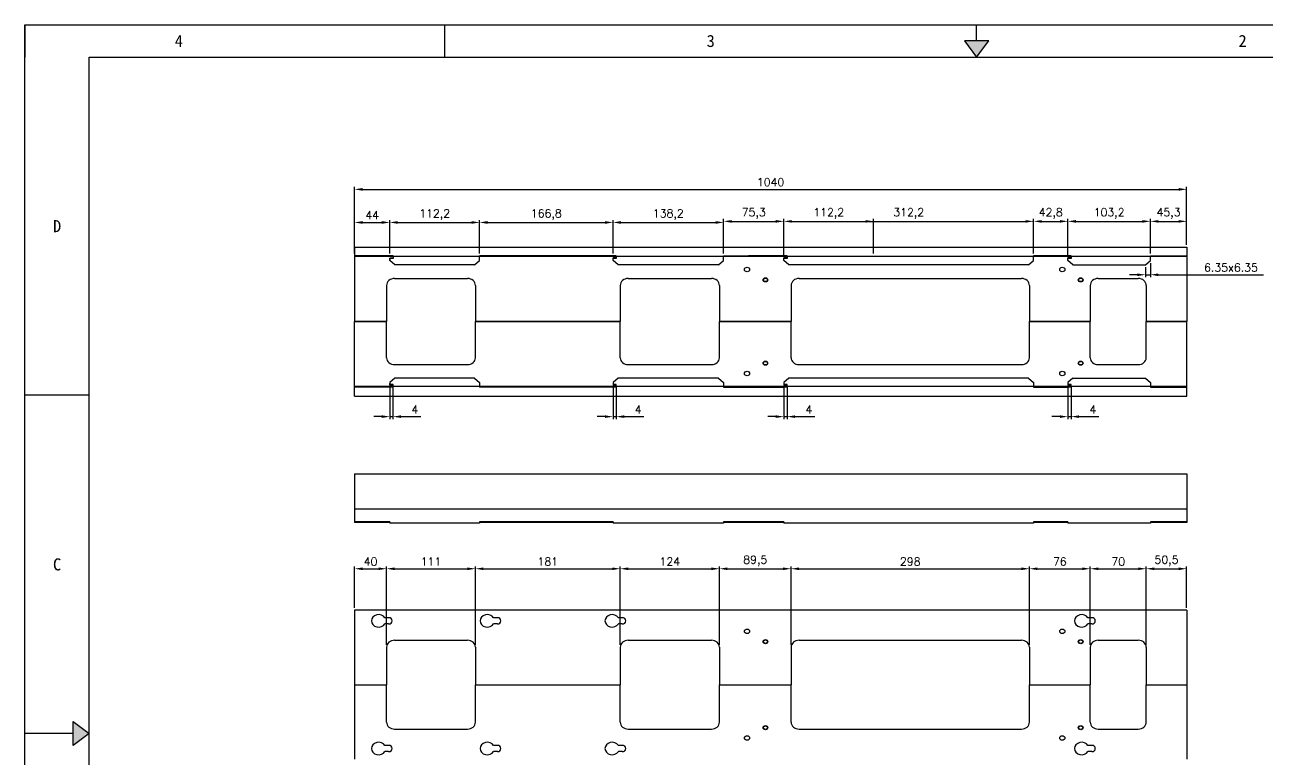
# Model space of a CAD drawing. Header units: millimetres. Extents: x -13830 to 10007, y -16942 to 55335.
# Drawn here: x 3579 to 5131, y 15359 to 16278 of the extents above; entities that cross this region are included whole.
import ezdxf
from ezdxf.enums import TextEntityAlignment as Align

# ---------------------------------------------------------------- set-up
doc = ezdxf.new("R2010")
doc.units = ezdxf.units.MM
doc.linetypes.add('DOT', pattern=[0.25, 0, -0.25])
doc.layers.add('dim', color=2, linetype='Continuous', lineweight=9)
doc.layers.add('print', color=30, linetype='Continuous')
doc.styles.add('Dartop', font='')
doc.styles.get("Standard").update_dxf_attribs({"font": 'txt', "bigfont": 'gbcbig.shx'})
doc.styles.get('Dartop').set_extended_font_data('FangSong_GB2312')
doc.dimstyles.new('2-small', dxfattribs={"dimtxt": 10, "dimasz": 10, "dimexe": 3, "dimexo": 3, "dimgap": 4, "dimtad": 1, "dimtxsty": 'Standard', "dimcen": 5, "dimadec": 0, "dimazin": 0, "dimtfac": 1, "dimtmove": 0, "dimatfit": 3, "dimfxl": 0, "dimarcsym": 0})

# ---------------------------------------------------------------- blocks, each defined once
blk = doc.blocks.new('*U6')
at = {"color": 254, "linetype": 'Continuous'}
for points in [[(17, 21.667), (17.188, 21.75), (16.812, 21.75)], [(17, 21.667), (16.812, 21.75), (17, 21.5)], [(17, 21.667), (17, 21.5), (17.188, 21.75)]]:
    blk.add_solid(points, dxfattribs=at)
blk = doc.blocks.new('*U3')
at = {"color": 254, "linetype": 'Continuous', "extrusion": (0, 0, -1)}
for points in [[(-0.833, 11), (-0.75, 10.812), (-0.75, 11.188)], [(-0.833, 11), (-0.75, 11.188), (-1, 11)], [(-0.833, 11), (-1, 11), (-0.75, 10.812)]]:
    blk.add_solid(points, dxfattribs=at)
blk = doc.blocks.new('*D92')
at = {"layer": 'Defpoints', "color": 0}
for p in [(5030.8, 16071.9), (3990.8, 15999.7), (5030.8, 15999.7)]:
    blk.add_point(p, dxfattribs=at)
at = {"layer": 'dim', "color": 0, "lineweight": -2}
for p, q in [((3990.8, 16002.7), (3990.8, 16074.9)), ((4000.8, 16071.9), (5020.8, 16071.9)), ((5030.8, 16002.7), (5030.8, 16074.9))]:
    blk.add_line(p, q, dxfattribs=at)
at = {"layer": 'dim', "color": 0}
for points in [[(4000.8, 16073.6), (4000.8, 16070.2), (3990.8, 16071.9)], [(5020.8, 16073.6), (5020.8, 16070.2), (5030.8, 16071.9)]]:
    blk.add_solid(points, dxfattribs=at)
at = {"layer": 'dim', "color": 0, "insert": (4510.8, 16080.9), "char_height": 10, "attachment_point": 5}
blk.add_mtext('1040', dxfattribs=at)
blk = doc.blocks.new('*D97')
at = {"layer": 'Defpoints', "color": 0}
for p in [(4034.8, 16030.5), (3990.8, 15988.6), (4034.8, 15988.6)]:
    blk.add_point(p, dxfattribs=at)
at = {"layer": 'dim', "color": 0, "lineweight": -2}
for p, q in [((3990.8, 15991.6), (3990.8, 16033.5)), ((4000.8, 16030.5), (4024.8, 16030.5)), ((4034.8, 15991.6), (4034.8, 16033.5))]:
    blk.add_line(p, q, dxfattribs=at)
at = {"layer": 'dim', "color": 0}
for points in [[(4000.8, 16032.2), (4000.8, 16028.8), (3990.8, 16030.5)], [(4024.8, 16032.2), (4024.8, 16028.8), (4034.8, 16030.5)]]:
    blk.add_solid(points, dxfattribs=at)
at = {"layer": 'dim', "color": 0, "insert": (4012.8, 16039.5), "char_height": 10, "attachment_point": 5}
blk.add_mtext('44', dxfattribs=at)
blk = doc.blocks.new('*D98')
at = {"layer": 'Defpoints', "color": 0}
for p in [(4527.3, 16031.9), (4452, 15988.6), (4527.3, 15986.1)]:
    blk.add_point(p, dxfattribs=at)
at = {"layer": 'dim', "color": 0, "lineweight": -2}
for p, q in [((4452, 15991.6), (4452, 16034.9)), ((4462, 16031.9), (4517.3, 16031.9)), ((4527.3, 15989.1), (4527.3, 16034.9))]:
    blk.add_line(p, q, dxfattribs=at)
at = {"layer": 'dim', "color": 0}
for points in [[(4462, 16033.5), (4462, 16030.2), (4452, 16031.9)], [(4517.3, 16033.5), (4517.3, 16030.2), (4527.3, 16031.9)]]:
    blk.add_solid(points, dxfattribs=at)
at = {"layer": 'dim', "color": 0, "insert": (4489.7, 16041.7), "char_height": 10, "attachment_point": 5}
blk.add_mtext('75,3', dxfattribs=at)
blk = doc.blocks.new('*D99')
at = {"layer": 'Defpoints', "color": 0}
for p in [(4839.5, 16031.9), (4527.3, 15986.1), (4839.5, 15988.6)]:
    blk.add_point(p, dxfattribs=at)
at = {"layer": 'dim', "color": 0, "lineweight": -2}
for p, q in [((4527.3, 15989.1), (4527.3, 16034.9)), ((4537.3, 16031.9), (4829.5, 16031.9)), ((4839.5, 15991.6), (4839.5, 16034.9))]:
    blk.add_line(p, q, dxfattribs=at)
at = {"layer": 'dim', "color": 0}
for points in [[(4537.3, 16033.5), (4537.3, 16030.2), (4527.3, 16031.9)], [(4829.5, 16033.5), (4829.5, 16030.2), (4839.5, 16031.9)]]:
    blk.add_solid(points, dxfattribs=at)
at = {"layer": 'dim', "color": 0, "insert": (4683.4, 16041.7), "char_height": 10, "attachment_point": 5}
blk.add_mtext('312,2', dxfattribs=at)
blk = doc.blocks.new('*D101')
at = {"layer": 'Defpoints', "color": 0}
for p in [(4882.3, 16031.9), (4839.5, 15988.6), (4882.3, 15986.1)]:
    blk.add_point(p, dxfattribs=at)
at = {"layer": 'dim', "color": 0, "lineweight": -2}
for p, q in [((4839.5, 15991.6), (4839.5, 16034.9)), ((4849.5, 16031.9), (4872.3, 16031.9)), ((4882.3, 15989.1), (4882.3, 16034.9))]:
    blk.add_line(p, q, dxfattribs=at)
at = {"layer": 'dim', "color": 0}
for points in [[(4849.5, 16033.5), (4849.5, 16030.2), (4839.5, 16031.9)], [(4872.3, 16033.5), (4872.3, 16030.2), (4882.3, 16031.9)]]:
    blk.add_solid(points, dxfattribs=at)
at = {"layer": 'dim', "color": 0, "insert": (4860.9, 16041.7), "char_height": 10, "attachment_point": 5}
blk.add_mtext('42,8', dxfattribs=at)
blk = doc.blocks.new('*D102')
at = {"layer": 'Defpoints', "color": 0}
for p in [(4985.5, 16031.9), (4882.3, 15986.1), (4985.5, 15988.6)]:
    blk.add_point(p, dxfattribs=at)
at = {"layer": 'dim', "color": 0, "lineweight": -2}
for p, q in [((4882.3, 15989.1), (4882.3, 16034.9)), ((4892.3, 16031.9), (4975.5, 16031.9)), ((4985.5, 15991.6), (4985.5, 16034.9))]:
    blk.add_line(p, q, dxfattribs=at)
at = {"layer": 'dim', "color": 0}
for points in [[(4892.3, 16033.5), (4892.3, 16030.2), (4882.3, 16031.9)], [(4975.5, 16033.5), (4975.5, 16030.2), (4985.5, 16031.9)]]:
    blk.add_solid(points, dxfattribs=at)
at = {"layer": 'dim', "color": 0, "insert": (4933.9, 16041.7), "char_height": 10, "attachment_point": 5}
blk.add_mtext('103,2', dxfattribs=at)
blk = doc.blocks.new('*D103')
at = {"layer": 'Defpoints', "color": 0}
for p in [(5030.8, 16031.9), (5030.8, 15999.7), (4985.5, 15988.6)]:
    blk.add_point(p, dxfattribs=at)
at = {"layer": 'dim', "color": 0, "lineweight": -2}
for p, q in [((4985.5, 15991.6), (4985.5, 16034.9)), ((4995.5, 16031.9), (5020.8, 16031.9)), ((5030.8, 16002.7), (5030.8, 16034.9))]:
    blk.add_line(p, q, dxfattribs=at)
at = {"layer": 'dim', "color": 0}
for points in [[(4995.5, 16033.5), (4995.5, 16030.2), (4985.5, 16031.9)], [(5020.8, 16033.5), (5020.8, 16030.2), (5030.8, 16031.9)]]:
    blk.add_solid(points, dxfattribs=at)
at = {"layer": 'dim', "color": 0, "insert": (5008.2, 16041.7), "char_height": 10, "attachment_point": 5}
blk.add_mtext('45,3', dxfattribs=at)
blk = doc.blocks.new('*D104')
at = {"layer": 'Defpoints', "color": 0}
for p in [(4985.5, 15982.7), (4979.2, 15977.6), (4985.5, 15965.1)]:
    blk.add_point(p, dxfattribs=at)
at = {"layer": 'dim', "color": 0, "lineweight": -2}
for p, q in [((4985.5, 15979.7), (4985.5, 15962.1)), ((4969.2, 15965.1), (4959.2, 15965.1)), ((4979.2, 15974.6), (4979.2, 15962.1)), ((4979.2, 15965.1), (4985.5, 15965.1)), ((4995.5, 15965.1), (5126.9, 15965.1))]:
    blk.add_line(p, q, dxfattribs=at)
at = {"layer": 'dim', "color": 0}
for points in [[(4969.2, 15966.7), (4969.2, 15963.4), (4979.2, 15965.1)], [(4995.5, 15966.7), (4995.5, 15963.4), (4985.5, 15965.1)]]:
    blk.add_solid(points, dxfattribs=at)
at = {"layer": 'dim', "color": 0, "insert": (5086.2, 15974.1), "char_height": 10, "attachment_point": 5}
blk.add_mtext('6.35x6.35', dxfattribs=at)
blk = doc.blocks.new('*D105')
at = {"layer": 'Defpoints', "color": 0}
for p in [(4030.8, 15597.4), (3990.8, 15545.5), (4030.8, 15499.2, -17.5)]:
    blk.add_point(p, dxfattribs=at)
at = {"layer": 'dim', "color": 0, "lineweight": -2}
for p, q in [((3990.8, 15548.5), (3990.8, 15600.4)), ((4000.8, 15597.4), (4020.8, 15597.4)), ((4030.8, 15502.2), (4030.8, 15600.4))]:
    blk.add_line(p, q, dxfattribs=at)
at = {"layer": 'dim', "color": 0}
for points in [[(4000.8, 15599), (4000.8, 15595.7), (3990.8, 15597.4)], [(4020.8, 15599), (4020.8, 15595.7), (4030.8, 15597.4)]]:
    blk.add_solid(points, dxfattribs=at)
at = {"layer": 'dim', "color": 0, "insert": (4010.8, 15606.4), "char_height": 10, "attachment_point": 5}
blk.add_mtext('40', dxfattribs=at)
blk = doc.blocks.new('*D106')
at = {"layer": 'Defpoints', "color": 0}
for p in [(4141.8, 15597.4), (4030.8, 15499.2, -17.5), (4141.8, 15499.2, -17.5)]:
    blk.add_point(p, dxfattribs=at)
at = {"layer": 'dim', "color": 0, "lineweight": -2}
for p, q in [((4030.8, 15502.2), (4030.8, 15600.4)), ((4040.8, 15597.4), (4131.8, 15597.4)), ((4141.8, 15502.2), (4141.8, 15600.4))]:
    blk.add_line(p, q, dxfattribs=at)
at = {"layer": 'dim', "color": 0}
for points in [[(4040.8, 15599), (4040.8, 15595.7), (4030.8, 15597.4)], [(4131.8, 15599), (4131.8, 15595.7), (4141.8, 15597.4)]]:
    blk.add_solid(points, dxfattribs=at)
at = {"layer": 'dim', "color": 0, "insert": (4086.3, 15606.4), "char_height": 10, "attachment_point": 5}
blk.add_mtext('111', dxfattribs=at)
blk = doc.blocks.new('*D107')
at = {"layer": 'Defpoints', "color": 0}
for p in [(4322.8, 15597.4), (4141.8, 15499.2, -17.5), (4322.8, 15499.2, -17.5)]:
    blk.add_point(p, dxfattribs=at)
at = {"layer": 'dim', "color": 0, "lineweight": -2}
for p, q in [((4141.8, 15502.2), (4141.8, 15600.4)), ((4151.8, 15597.4), (4312.8, 15597.4)), ((4322.8, 15502.2), (4322.8, 15600.4))]:
    blk.add_line(p, q, dxfattribs=at)
at = {"layer": 'dim', "color": 0}
for points in [[(4151.8, 15599), (4151.8, 15595.7), (4141.8, 15597.4)], [(4312.8, 15599), (4312.8, 15595.7), (4322.8, 15597.4)]]:
    blk.add_solid(points, dxfattribs=at)
at = {"layer": 'dim', "color": 0, "insert": (4232.3, 15606.4), "char_height": 10, "attachment_point": 5}
blk.add_mtext('181', dxfattribs=at)
blk = doc.blocks.new('*D108')
at = {"layer": 'Defpoints', "color": 0}
for p in [(4446.8, 15597.4), (4322.8, 15499.2, -17.5), (4446.8, 15499.2, -17.5)]:
    blk.add_point(p, dxfattribs=at)
at = {"layer": 'dim', "color": 0, "lineweight": -2}
for p, q in [((4322.8, 15502.2), (4322.8, 15600.4)), ((4332.8, 15597.4), (4436.8, 15597.4)), ((4446.8, 15502.2), (4446.8, 15600.4))]:
    blk.add_line(p, q, dxfattribs=at)
at = {"layer": 'dim', "color": 0}
for points in [[(4332.8, 15599), (4332.8, 15595.7), (4322.8, 15597.4)], [(4436.8, 15599), (4436.8, 15595.7), (4446.8, 15597.4)]]:
    blk.add_solid(points, dxfattribs=at)
at = {"layer": 'dim', "color": 0, "insert": (4384.8, 15606.4), "char_height": 10, "attachment_point": 5}
blk.add_mtext('124', dxfattribs=at)
blk = doc.blocks.new('*D109')
at = {"layer": 'Defpoints', "color": 0}
for p in [(4536.3, 15597.4), (4446.8, 15499.2, -17.5), (4536.3, 15499.2, -17.5)]:
    blk.add_point(p, dxfattribs=at)
at = {"layer": 'dim', "color": 0, "lineweight": -2}
for p, q in [((4446.8, 15502.2), (4446.8, 15600.4)), ((4456.8, 15597.4), (4526.3, 15597.4)), ((4536.3, 15502.2), (4536.3, 15600.4))]:
    blk.add_line(p, q, dxfattribs=at)
at = {"layer": 'dim', "color": 0}
for points in [[(4456.8, 15599), (4456.8, 15595.7), (4446.8, 15597.4)], [(4526.3, 15599), (4526.3, 15595.7), (4536.3, 15597.4)]]:
    blk.add_solid(points, dxfattribs=at)
at = {"layer": 'dim', "color": 0, "insert": (4491.6, 15607.2), "char_height": 10, "attachment_point": 5}
blk.add_mtext('89,5', dxfattribs=at)
blk = doc.blocks.new('*D110')
at = {"layer": 'Defpoints', "color": 0}
for p in [(4834.3, 15597.4), (4536.3, 15499.2, -17.5), (4834.3, 15499.2, -17.5)]:
    blk.add_point(p, dxfattribs=at)
at = {"layer": 'dim', "color": 0, "lineweight": -2}
for p, q in [((4536.3, 15502.2), (4536.3, 15600.4)), ((4546.3, 15597.4), (4824.3, 15597.4)), ((4834.3, 15502.2), (4834.3, 15600.4))]:
    blk.add_line(p, q, dxfattribs=at)
at = {"layer": 'dim', "color": 0}
for points in [[(4546.3, 15599), (4546.3, 15595.7), (4536.3, 15597.4)], [(4824.3, 15599), (4824.3, 15595.7), (4834.3, 15597.4)]]:
    blk.add_solid(points, dxfattribs=at)
at = {"layer": 'dim', "color": 0, "insert": (4685.3, 15606.4), "char_height": 10, "attachment_point": 5}
blk.add_mtext('298', dxfattribs=at)
blk = doc.blocks.new('*D111')
at = {"layer": 'Defpoints', "color": 0}
for p in [(4910.3, 15597.4), (4834.3, 15499.2, -17.5), (4910.3, 15499.2, -17.5)]:
    blk.add_point(p, dxfattribs=at)
at = {"layer": 'dim', "color": 0, "lineweight": -2}
for p, q in [((4834.3, 15502.2), (4834.3, 15600.4)), ((4844.3, 15597.4), (4900.3, 15597.4)), ((4910.3, 15502.2), (4910.3, 15600.4))]:
    blk.add_line(p, q, dxfattribs=at)
at = {"layer": 'dim', "color": 0}
for points in [[(4844.3, 15599), (4844.3, 15595.7), (4834.3, 15597.4)], [(4900.3, 15599), (4900.3, 15595.7), (4910.3, 15597.4)]]:
    blk.add_solid(points, dxfattribs=at)
at = {"layer": 'dim', "color": 0, "insert": (4872.3, 15606.4), "char_height": 10, "attachment_point": 5}
blk.add_mtext('76', dxfattribs=at)
blk = doc.blocks.new('*D112')
at = {"layer": 'Defpoints', "color": 0}
for p in [(4980.3, 15597.4), (4910.3, 15499.2, -17.5), (4980.3, 15499.2, -17.5)]:
    blk.add_point(p, dxfattribs=at)
at = {"layer": 'dim', "color": 0, "lineweight": -2}
for p, q in [((4910.3, 15502.2), (4910.3, 15600.4)), ((4920.3, 15597.4), (4970.3, 15597.4)), ((4980.3, 15502.2), (4980.3, 15600.4))]:
    blk.add_line(p, q, dxfattribs=at)
at = {"layer": 'dim', "color": 0}
for points in [[(4920.3, 15599), (4920.3, 15595.7), (4910.3, 15597.4)], [(4970.3, 15599), (4970.3, 15595.7), (4980.3, 15597.4)]]:
    blk.add_solid(points, dxfattribs=at)
at = {"layer": 'dim', "color": 0, "insert": (4945.3, 15606.4), "char_height": 10, "attachment_point": 5}
blk.add_mtext('70', dxfattribs=at)
blk = doc.blocks.new('*D113')
at = {"layer": 'Defpoints', "color": 0}
for p in [(5030.8, 15597.4), (5030.8, 15545.5), (4980.3, 15502.2)]:
    blk.add_point(p, dxfattribs=at)
at = {"layer": 'dim', "color": 0, "lineweight": -2}
for p, q in [((4980.3, 15505.2), (4980.3, 15600.4)), ((4990.3, 15597.4), (5020.8, 15597.4)), ((5030.8, 15548.5), (5030.8, 15600.4))]:
    blk.add_line(p, q, dxfattribs=at)
at = {"layer": 'dim', "color": 0}
for points in [[(4990.3, 15599), (4990.3, 15595.7), (4980.3, 15597.4)], [(5020.8, 15599), (5020.8, 15595.7), (5030.8, 15597.4)]]:
    blk.add_solid(points, dxfattribs=at)
at = {"layer": 'dim', "color": 0, "insert": (5005.6, 15607.2), "char_height": 10, "attachment_point": 5}
blk.add_mtext('50,5', dxfattribs=at)
blk = doc.blocks.new('*D175')
at = {"layer": 'Defpoints', "color": 0}
for p in [(4639.5, 16031.9), (4527.3, 15988.6), (4639.5, 15988.6)]:
    blk.add_point(p, dxfattribs=at)
at = {"layer": 'dim', "color": 0, "lineweight": -2}
for p, q in [((4527.3, 15991.6), (4527.3, 16034.9)), ((4537.3, 16031.9), (4629.5, 16031.9)), ((4639.5, 15991.6), (4639.5, 16034.9))]:
    blk.add_line(p, q, dxfattribs=at)
at = {"layer": 'dim', "color": 0}
for points in [[(4537.3, 16033.5), (4537.3, 16030.2), (4527.3, 16031.9)], [(4629.5, 16033.5), (4629.5, 16030.2), (4639.5, 16031.9)]]:
    blk.add_solid(points, dxfattribs=at)
at = {"layer": 'dim', "color": 0, "insert": (4583.4, 16041.7), "char_height": 10, "attachment_point": 5}
blk.add_mtext('112,2', dxfattribs=at)
blk = doc.blocks.new('*D176')
at = {"layer": 'Defpoints', "color": 0}
for p in [(4034.8, 15828.3), (4038.8, 15828.3), (4038.8, 15787.6)]:
    blk.add_point(p, dxfattribs=at)
at = {"layer": 'dim', "color": 0, "lineweight": -2}
for p, q in [((4034.8, 15825.3), (4034.8, 15784.6)), ((4038.8, 15825.3), (4038.8, 15784.6)), ((4024.8, 15787.6), (4014.8, 15787.6)), ((4034.8, 15787.6), (4038.8, 15787.6)), ((4048.8, 15787.6), (4073.5, 15787.6))]:
    blk.add_line(p, q, dxfattribs=at)
at = {"layer": 'dim', "color": 0}
for points in [[(4024.8, 15789.3), (4024.8, 15786), (4034.8, 15787.6)], [(4048.8, 15789.3), (4048.8, 15786), (4038.8, 15787.6)]]:
    blk.add_solid(points, dxfattribs=at)
at = {"layer": 'dim', "color": 0, "insert": (4066.2, 15796.6), "char_height": 10, "attachment_point": 5}
blk.add_mtext('4', dxfattribs=at)
blk = doc.blocks.new('*D177')
at = {"layer": 'Defpoints', "color": 0}
for p in [(4313.8, 15828.3), (4317.8, 15828.3), (4317.8, 15787.6)]:
    blk.add_point(p, dxfattribs=at)
at = {"layer": 'dim', "color": 0, "lineweight": -2}
for p, q in [((4313.8, 15825.3), (4313.8, 15784.6)), ((4317.8, 15825.3), (4317.8, 15784.6)), ((4303.8, 15787.6), (4293.8, 15787.6)), ((4313.8, 15787.6), (4317.8, 15787.6)), ((4327.8, 15787.6), (4352.5, 15787.6))]:
    blk.add_line(p, q, dxfattribs=at)
at = {"layer": 'dim', "color": 0}
for points in [[(4303.8, 15789.3), (4303.8, 15786), (4313.8, 15787.6)], [(4327.8, 15789.3), (4327.8, 15786), (4317.8, 15787.6)]]:
    blk.add_solid(points, dxfattribs=at)
at = {"layer": 'dim', "color": 0, "insert": (4345.2, 15796.6), "char_height": 10, "attachment_point": 5}
blk.add_mtext('4', dxfattribs=at)
blk = doc.blocks.new('*D178')
at = {"layer": 'Defpoints', "color": 0}
for p in [(4527.3, 15828.3), (4531.3, 15828.3), (4531.3, 15787.6)]:
    blk.add_point(p, dxfattribs=at)
at = {"layer": 'dim', "color": 0, "lineweight": -2}
for p, q in [((4527.3, 15825.3), (4527.3, 15784.6)), ((4531.3, 15825.3), (4531.3, 15784.6)), ((4517.3, 15787.6), (4507.3, 15787.6)), ((4527.3, 15787.6), (4531.3, 15787.6)), ((4541.3, 15787.6), (4566, 15787.6))]:
    blk.add_line(p, q, dxfattribs=at)
at = {"layer": 'dim', "color": 0}
for points in [[(4517.3, 15789.3), (4517.3, 15786), (4527.3, 15787.6)], [(4541.3, 15789.3), (4541.3, 15786), (4531.3, 15787.6)]]:
    blk.add_solid(points, dxfattribs=at)
at = {"layer": 'dim', "color": 0, "insert": (4558.7, 15796.6), "char_height": 10, "attachment_point": 5}
blk.add_mtext('4', dxfattribs=at)
blk = doc.blocks.new('*D179')
at = {"layer": 'Defpoints', "color": 0}
for p in [(4882.3, 15828.3), (4886.3, 15828.3), (4886.3, 15787.6)]:
    blk.add_point(p, dxfattribs=at)
at = {"layer": 'dim', "color": 0, "lineweight": -2}
for p, q in [((4882.3, 15825.3), (4882.3, 15784.6)), ((4886.3, 15825.3), (4886.3, 15784.6)), ((4872.3, 15787.6), (4862.3, 15787.6)), ((4882.3, 15787.6), (4886.3, 15787.6)), ((4896.3, 15787.6), (4921, 15787.6))]:
    blk.add_line(p, q, dxfattribs=at)
at = {"layer": 'dim', "color": 0}
for points in [[(4872.3, 15789.3), (4872.3, 15786), (4882.3, 15787.6)], [(4896.3, 15789.3), (4896.3, 15786), (4886.3, 15787.6)]]:
    blk.add_solid(points, dxfattribs=at)
at = {"layer": 'dim', "color": 0, "insert": (4913.7, 15796.6), "char_height": 10, "attachment_point": 5}
blk.add_mtext('4', dxfattribs=at)
blk = doc.blocks.new('*D185')
at = {"layer": 'Defpoints', "color": 0}
for p in [(4147, 16030.5), (4034.8, 15988.6), (4147, 15988.6)]:
    blk.add_point(p, dxfattribs=at)
at = {"layer": 'dim', "color": 0, "lineweight": -2}
for p, q in [((4034.8, 15991.6), (4034.8, 16033.5)), ((4044.8, 16030.5), (4137, 16030.5)), ((4147, 15991.6), (4147, 16033.5))]:
    blk.add_line(p, q, dxfattribs=at)
at = {"layer": 'dim', "color": 0}
for points in [[(4044.8, 16032.2), (4044.8, 16028.8), (4034.8, 16030.5)], [(4137, 16032.2), (4137, 16028.8), (4147, 16030.5)]]:
    blk.add_solid(points, dxfattribs=at)
at = {"layer": 'dim', "color": 0, "insert": (4090.9, 16040.3), "char_height": 10, "attachment_point": 5}
blk.add_mtext('112,2', dxfattribs=at)
blk = doc.blocks.new('*D186')
at = {"layer": 'Defpoints', "color": 0}
for p in [(4313.8, 16030.5), (4147, 15988.6), (4313.8, 15988.6)]:
    blk.add_point(p, dxfattribs=at)
at = {"layer": 'dim', "color": 0, "lineweight": -2}
for p, q in [((4147, 15991.6), (4147, 16033.5)), ((4157, 16030.5), (4303.8, 16030.5)), ((4313.8, 15991.6), (4313.8, 16033.5))]:
    blk.add_line(p, q, dxfattribs=at)
at = {"layer": 'dim', "color": 0}
for points in [[(4157, 16032.2), (4157, 16028.8), (4147, 16030.5)], [(4303.8, 16032.2), (4303.8, 16028.8), (4313.8, 16030.5)]]:
    blk.add_solid(points, dxfattribs=at)
at = {"layer": 'dim', "color": 0, "insert": (4230.4, 16040.3), "char_height": 10, "attachment_point": 5}
blk.add_mtext('166,8', dxfattribs=at)
blk = doc.blocks.new('*D187')
at = {"layer": 'Defpoints', "color": 0}
for p in [(4452, 16030.5), (4313.8, 15988.6), (4452, 15988.6)]:
    blk.add_point(p, dxfattribs=at)
at = {"layer": 'dim', "color": 0, "lineweight": -2}
for p, q in [((4313.8, 15991.6), (4313.8, 16033.5)), ((4323.8, 16030.5), (4442, 16030.5)), ((4452, 15991.6), (4452, 16033.5))]:
    blk.add_line(p, q, dxfattribs=at)
at = {"layer": 'dim', "color": 0}
for points in [[(4323.8, 16032.2), (4323.8, 16028.8), (4313.8, 16030.5)], [(4442, 16032.2), (4442, 16028.8), (4452, 16030.5)]]:
    blk.add_solid(points, dxfattribs=at)
at = {"layer": 'dim', "color": 0, "insert": (4382.9, 16040.3), "char_height": 10, "attachment_point": 5}
blk.add_mtext('138,2', dxfattribs=at)

msp = doc.modelspace()

# ---------------------------------------------------------------- linework, layer by layer
at = {"color": 0, "linetype": 'DOT'}
for p, q in [((3578.663, 16277.673), (6097.836, 16277.673)), ((3578.663, 14545.286), (3578.663, 16237.385))]:
    msp.add_line(p, q, dxfattribs=at)
at = {"color": 0}
for p, q in [((3578.663, 16277.673), (3578.663, 16237.385)), ((4103.577, 16237.385), (4103.577, 16277.673)), ((4768.33, 16257.529), (4768.33, 16277.673)), ((3659.239, 14545.286), (3659.239, 16237.385)), ((3659.239, 16237.385), (6057.548, 16237.385)), ((3659.239, 15814.36), (3578.663, 15814.36)), ((3639.095, 15391.336), (3578.663, 15391.336))]:
    msp.add_line(p, q, dxfattribs=at)
for p, q in [((3990.841, 15999.733), (5030.841, 15999.733)), ((3990.841, 15999.733), (3990.841, 15906.571)), ((5030.841, 15999.733), (5030.841, 15906.571)), ((4038.841, 15988.565), (3990.841, 15988.565)), ((4313.841, 15987.965), (3990.841, 15987.965)), ((4034.841, 15988.565), (4034.841, 15987.965)), ((4034.841, 15987.965), (4034.841, 15988.565)), ((4034.841, 15982.722), (4034.841, 15985.967)), ((4038.841, 15985.967), (4034.841, 15985.967)), ((4034.841, 15985.967), (4034.841, 15984.105)), ((4038.841, 15985.367), (4034.841, 15985.367)), ((4041.191, 15977.585), (4034.841, 15982.722)), ((4038.841, 15988.565), (4038.841, 15985.367)), ((4140.691, 15977.585), (4147.041, 15982.722)), ((4313.841, 15988.565), (4147.041, 15988.565)), ((4147.041, 15982.722), (4147.041, 15988.565)), ((4317.841, 15988.565), (4269.841, 15988.565)), ((4313.841, 15987.965), (4313.841, 15988.565)), ((4313.841, 15988.565), (4313.841, 15987.965)), ((4313.841, 15987.965), (4313.841, 15988.565)), ((4426.041, 15987.965), (4313.841, 15987.965)), ((4527.341, 15987.965), (4313.841, 15987.965)), ((4313.841, 15982.722), (4313.841, 15986.138)), ((4317.841, 15986.138), (4313.841, 15986.138)), ((4317.841, 15985.432), (4313.841, 15985.432)), ((4320.191, 15977.585), (4313.841, 15982.722)), ((4317.841, 15988.565), (4317.841, 15985.432)), ((4445.691, 15977.585), (4452.041, 15982.722)), ((4452.041, 15982.722), (4452.041, 15988.565)), ((4452.041, 15988.565), (4527.341, 15988.565)), ((4531.341, 15988.565), (4483.341, 15988.565)), ((4527.341, 15987.965), (4527.341, 15988.565)), ((4527.341, 15988.565), (4527.341, 15987.965)), ((4527.341, 15987.965), (4527.341, 15988.565)), ((4882.341, 15987.965), (4527.341, 15987.965)), ((4527.341, 15982.722), (4527.341, 15986.138)), ((4531.341, 15986.138), (4527.341, 15986.138)), ((4531.341, 15985.432), (4527.341, 15985.432)), ((4533.691, 15977.585), (4527.341, 15982.722)), ((4531.341, 15988.565), (4531.341, 15985.432)), ((4833.191, 15977.585), (4839.541, 15982.722)), ((4839.541, 15982.722), (4839.541, 15988.565)), ((4839.541, 15988.565), (4882.341, 15988.565)), ((4886.341, 15988.565), (4839.541, 15988.565)), ((4882.341, 15987.965), (4882.341, 15988.565)), ((4882.341, 15988.565), (4882.341, 15987.965)), ((4882.341, 15987.965), (4882.341, 15988.565)), ((5030.841, 15987.965), (4882.341, 15987.965)), ((4882.341, 15982.722), (4882.341, 15986.138)), ((4886.341, 15986.138), (4882.341, 15986.138)), ((4886.341, 15985.432), (4882.341, 15985.432)), ((4888.691, 15977.585), (4882.341, 15982.722)), ((4886.341, 15988.565), (4886.341, 15985.432)), ((4979.191, 15977.585), (4985.541, 15982.722)), ((4985.541, 15982.722), (4985.541, 15988.565)), ((4985.541, 15988.565), (5030.841, 15988.565)), ((4140.691, 15977.585), (4041.191, 15977.585)), ((4445.691, 15977.585), (4320.191, 15977.585)), ((4833.191, 15977.585), (4533.691, 15977.585)), ((4888.691, 15977.585), (4979.191, 15977.585)), ((3990.841, 15906.571), (4030.841, 15906.571)), ((4030.841, 15906.571), (3990.841, 15906.571)), ((3990.841, 15813.409), (3990.841, 15906.571)), ((4030.841, 15906.571), (3990.841, 15906.571)), ((3990.841, 15906.571), (4030.841, 15906.571)), ((4141.841, 15906.571), (4322.841, 15906.571)), ((4322.841, 15906.571), (4141.841, 15906.571)), ((4322.841, 15906.571), (4141.841, 15906.571)), ((4141.841, 15906.571), (4322.841, 15906.571)), ((4446.841, 15906.571), (4536.341, 15906.571)), ((4536.341, 15906.571), (4446.841, 15906.571)), ((4536.341, 15906.571), (4446.841, 15906.571)), ((4446.841, 15906.571), (4536.341, 15906.571)), ((4834.341, 15906.571), (4910.341, 15906.571)), ((4910.341, 15906.571), (4834.341, 15906.571)), ((4910.341, 15906.571), (4834.341, 15906.571)), ((4834.341, 15906.571), (4910.341, 15906.571)), ((5030.841, 15906.571), (4980.341, 15906.571)), ((4980.341, 15906.571), (5030.841, 15906.571)), ((5030.841, 15906.571), (4980.341, 15906.571)), ((4980.341, 15906.571), (5030.841, 15906.571)), ((5030.841, 15813.409), (5030.841, 15906.571)), ((4313.841, 15825.177), (3990.841, 15825.177)), ((4038.841, 15824.577), (3990.841, 15824.577)), ((4041.191, 15835.557), (4034.841, 15830.42)), ((4034.841, 15830.42), (4034.841, 15827.175)), ((4034.841, 15827.175), (4034.841, 15829.037)), ((4038.841, 15827.775), (4034.841, 15827.775)), ((4038.841, 15827.175), (4034.841, 15827.175)), ((4034.841, 15825.177), (4034.841, 15824.577)), ((4034.841, 15824.577), (4034.841, 15825.177)), ((4038.841, 15824.577), (4038.841, 15827.775)), ((4140.691, 15835.557), (4041.191, 15835.557)), ((4140.691, 15835.557), (4147.041, 15830.42)), ((4147.041, 15830.42), (4147.041, 15824.577)), ((4313.841, 15824.577), (4147.041, 15824.577)), ((4317.841, 15824.577), (4269.841, 15824.577)), ((4320.191, 15835.557), (4313.841, 15830.42)), ((4313.841, 15830.42), (4313.841, 15827.004)), ((4317.841, 15827.71), (4313.841, 15827.71)), ((4317.841, 15827.004), (4313.841, 15827.004)), ((4527.341, 15825.177), (4313.841, 15825.177)), ((4426.041, 15825.177), (4313.841, 15825.177)), ((4313.841, 15825.177), (4313.841, 15824.577)), ((4313.841, 15825.177), (4313.841, 15824.577)), ((4313.841, 15824.577), (4313.841, 15825.177)), ((4317.841, 15824.577), (4317.841, 15827.71)), ((4445.691, 15835.557), (4320.191, 15835.557)), ((4445.691, 15835.557), (4452.041, 15830.42)), ((4452.041, 15830.42), (4452.041, 15824.577)), ((4452.041, 15824.577), (4527.341, 15824.577)), ((4531.341, 15824.577), (4483.341, 15824.577)), ((4533.691, 15835.557), (4527.341, 15830.42)), ((4527.341, 15830.42), (4527.341, 15827.004)), ((4531.341, 15827.71), (4527.341, 15827.71)), ((4531.341, 15827.004), (4527.341, 15827.004)), ((4882.341, 15825.177), (4527.341, 15825.177)), ((4527.341, 15825.177), (4527.341, 15824.577)), ((4527.341, 15825.177), (4527.341, 15824.577)), ((4527.341, 15824.577), (4527.341, 15825.177)), ((4531.341, 15824.577), (4531.341, 15827.71)), ((4833.191, 15835.557), (4533.691, 15835.557)), ((4833.191, 15835.557), (4839.541, 15830.42)), ((4839.541, 15830.42), (4839.541, 15824.577)), ((4839.541, 15824.577), (4882.341, 15824.577)), ((4886.341, 15824.577), (4839.541, 15824.577)), ((4888.691, 15835.557), (4882.341, 15830.42)), ((4882.341, 15830.42), (4882.341, 15827.004)), ((4886.341, 15827.71), (4882.341, 15827.71)), ((4886.341, 15827.004), (4882.341, 15827.004)), ((5030.841, 15825.177), (4882.341, 15825.177)), ((4882.341, 15825.177), (4882.341, 15824.577)), ((4882.341, 15825.177), (4882.341, 15824.577)), ((4882.341, 15824.577), (4882.341, 15825.177)), ((4886.341, 15824.577), (4886.341, 15827.71)), ((4888.691, 15835.557), (4979.191, 15835.557)), ((4979.191, 15835.557), (4985.541, 15830.42)), ((4985.541, 15830.42), (4985.541, 15824.577)), ((4985.541, 15824.577), (5030.841, 15824.577)), ((3990.841, 15813.409), (5030.841, 15813.409)), ((3990.841, 15715.967), (3990.841, 15655.288)), ((3990.841, 15715.967), (5030.841, 15715.967)), ((5030.841, 15715.967), (5030.841, 15655.288)), ((5030.841, 15671.742), (3990.841, 15671.742)), ((4034.841, 15655.888), (3990.841, 15655.888)), ((4034.841, 15655.288), (3990.841, 15655.288)), ((4034.841, 15655.888), (4034.841, 15654.248)), ((4147.041, 15654.248), (4034.841, 15654.248)), ((4313.841, 15655.888), (4147.041, 15655.888)), ((4147.041, 15655.888), (4147.041, 15654.248)), ((4313.841, 15655.288), (4147.041, 15655.288)), ((4313.841, 15655.888), (4313.841, 15654.248)), ((4452.041, 15654.248), (4313.841, 15654.248)), ((4527.341, 15655.888), (4452.041, 15655.888)), ((4452.041, 15655.888), (4452.041, 15654.248)), ((4527.341, 15655.288), (4452.041, 15655.288)), ((4527.341, 15655.888), (4527.341, 15654.248)), ((4839.541, 15654.248), (4527.341, 15654.248)), ((4882.341, 15655.888), (4839.541, 15655.888)), ((4839.541, 15655.888), (4839.541, 15654.248)), ((4882.341, 15655.288), (4839.541, 15655.288)), ((4882.341, 15655.888), (4882.341, 15654.248)), ((4985.541, 15654.248), (4882.341, 15654.248)), ((5030.841, 15655.888), (4985.541, 15655.888)), ((4985.541, 15655.888), (4985.541, 15654.248)), ((5030.841, 15655.288), (4985.541, 15655.288)), ((5030.841, 15545.536), (3990.841, 15545.536)), ((3990.841, 15545.536), (3990.841, 15359.216)), ((5030.841, 15545.536), (5030.841, 15359.216)), ((3990.841, 15452.376), (4030.841, 15452.376)), ((4141.841, 15452.376), (4322.841, 15452.376)), ((4446.841, 15452.376), (4536.341, 15452.376)), ((4834.341, 15452.376), (4910.341, 15452.376)), ((4980.341, 15452.376), (5030.841, 15452.376))]:
    msp.add_line(p, q)
at = {"extrusion": (0, 0.5, 0.866025)}
for p, q in [((4030.841, 15951.776, -17.5), (4030.841, 15906.571)), ((4040.841, 15960.436, -22.5), (4131.841, 15960.436, -22.5)), ((4141.841, 15951.776, -17.5), (4141.841, 15906.571)), ((4322.841, 15951.776, -17.5), (4322.841, 15906.571)), ((4332.841, 15960.436, -22.5), (4436.841, 15960.436, -22.5)), ((4446.841, 15951.776, -17.5), (4446.841, 15906.571)), ((4536.341, 15951.776, -17.5), (4536.341, 15906.571)), ((4546.341, 15960.436, -22.5), (4824.341, 15960.436, -22.5)), ((4834.341, 15951.776, -17.5), (4834.341, 15906.571)), ((4910.341, 15951.776, -17.5), (4910.341, 15906.571)), ((4920.341, 15960.436, -22.5), (4970.341, 15960.436, -22.5)), ((4980.341, 15951.776, -17.5), (4980.341, 15906.571)), ((4141.841, 15906.571), (4322.841, 15906.571)), ((4446.841, 15906.571), (4536.341, 15906.571)), ((4834.341, 15906.571), (4910.341, 15906.571)), ((4980.341, 15906.571), (5030.841, 15906.571)), ((4033.341, 15536.097, -38.775), (4028.636, 15536.097, -38.775)), ((4033.341, 15528.303, -34.275), (4028.636, 15528.303, -34.275)), ((4169.241, 15536.097, -38.775), (4164.536, 15536.097, -38.775)), ((4169.241, 15528.303, -34.275), (4164.536, 15528.303, -34.275)), ((4325.241, 15536.097, -38.775), (4320.536, 15536.097, -38.775)), ((4325.241, 15528.303, -34.275), (4320.536, 15528.303, -34.275)), ((4912.141, 15536.097, -38.775), (4907.436, 15536.097, -38.775)), ((4912.141, 15528.303, -34.275), (4907.436, 15528.303, -34.275)), ((4030.841, 15499.247, -17.5), (4030.841, 15452.376)), ((4040.841, 15507.908, -22.5), (4131.841, 15507.908, -22.5)), ((4141.841, 15499.247, -17.5), (4141.841, 15452.376)), ((4322.841, 15499.247, -17.5), (4322.841, 15452.376)), ((4332.841, 15507.908, -22.5), (4436.841, 15507.908, -22.5)), ((4446.841, 15499.247, -17.5), (4446.841, 15452.376)), ((4536.341, 15499.247, -17.5), (4536.341, 15452.376)), ((4546.341, 15507.908, -22.5), (4824.341, 15507.908, -22.5)), ((4834.341, 15499.247, -17.5), (4834.341, 15452.376)), ((4910.341, 15499.247, -17.5), (4910.341, 15452.376)), ((4920.341, 15507.908, -22.5), (4970.341, 15507.908, -22.5)), ((4980.341, 15499.247, -17.5), (4980.341, 15452.376))]:
    msp.add_line(p, q, dxfattribs=at)
at = {"extrusion": (0, -0.5, 0.866025)}
for p, q in [((4030.841, 15861.366, -17.5), (4030.841, 15906.571)), ((4141.841, 15906.571), (4322.841, 15906.571)), ((4141.841, 15861.366, -17.5), (4141.841, 15906.571)), ((4322.841, 15861.366, -17.5), (4322.841, 15906.571)), ((4446.841, 15906.571), (4536.341, 15906.571)), ((4446.841, 15861.366, -17.5), (4446.841, 15906.571)), ((4536.341, 15861.366, -17.5), (4536.341, 15906.571)), ((4834.341, 15906.571), (4910.341, 15906.571)), ((4834.341, 15861.366, -17.5), (4834.341, 15906.571)), ((4910.341, 15861.366, -17.5), (4910.341, 15906.571)), ((4980.341, 15906.571), (5030.841, 15906.571)), ((4980.341, 15861.366, -17.5), (4980.341, 15906.571)), ((4040.841, 15852.706, -22.5), (4131.841, 15852.706, -22.5)), ((4332.841, 15852.706, -22.5), (4436.841, 15852.706, -22.5)), ((4546.341, 15852.706, -22.5), (4824.341, 15852.706, -22.5)), ((4920.341, 15852.706, -22.5), (4970.341, 15852.706, -22.5)), ((4030.841, 15405.506, -17.5), (4030.841, 15452.376)), ((4141.841, 15405.506, -17.5), (4141.841, 15452.376)), ((4141.841, 15452.376), (4322.841, 15452.376)), ((4322.841, 15405.506, -17.5), (4322.841, 15452.376)), ((4446.841, 15405.506, -17.5), (4446.841, 15452.376)), ((4446.841, 15452.376), (4536.341, 15452.376)), ((4536.341, 15405.506, -17.5), (4536.341, 15452.376)), ((4834.341, 15405.506, -17.5), (4834.341, 15452.376)), ((4834.341, 15452.376), (4910.341, 15452.376)), ((4910.341, 15405.506, -17.5), (4910.341, 15452.376)), ((4980.341, 15405.506, -17.5), (4980.341, 15452.376)), ((4980.341, 15452.376), (5030.841, 15452.376)), ((4040.841, 15396.845, -22.5), (4131.841, 15396.845, -22.5)), ((4332.841, 15396.845, -22.5), (4436.841, 15396.845, -22.5)), ((4546.341, 15396.845, -22.5), (4824.341, 15396.845, -22.5)), ((4920.341, 15396.845, -22.5), (4970.341, 15396.845, -22.5)), ((4033.341, 15376.45, -34.275), (4028.636, 15376.45, -34.275)), ((4169.241, 15376.45, -34.275), (4164.536, 15376.45, -34.275)), ((4325.241, 15376.45, -34.275), (4320.536, 15376.45, -34.275)), ((4912.141, 15376.45, -34.275), (4907.436, 15376.45, -34.275)), ((4033.341, 15368.656, -38.775), (4028.636, 15368.656, -38.775)), ((4169.241, 15368.656, -38.775), (4164.536, 15368.656, -38.775)), ((4325.241, 15368.656, -38.775), (4320.536, 15368.656, -38.775)), ((4912.141, 15368.656, -38.775), (4907.436, 15368.656, -38.775))]:
    msp.add_line(p, q, dxfattribs=at)
at = {"color": 0}
for points in [[(4768.33, 16237.385), (4783.438, 16257.529), (4753.222, 16257.529), (4768.33, 16237.385)], [(3659.239, 15391.336), (3639.095, 15376.228), (3639.095, 15406.444), (3659.239, 15391.336)]]:
    msp.add_lwpolyline(points, close=True, dxfattribs=at)
at = {"extrusion": (0, 0.5, 0.866025)}
for centre, radius in [((-4481.341, -13846.343, 7960.732), 3.25), ((-4875.341, -13846.343, 7960.732), 3.25), ((-4504.341, -13831.343, 7960.732), 3), ((-4504.341, -13831.343, 7960.732), 2.5), ((-4898.341, -13831.343, 7960.732), 3), ((-4898.341, -13831.343, 7960.732), 2.5), ((-4481.341, -13454.442, 7734.468), 3.25), ((-4875.341, -13454.442, 7734.468), 3.25), ((-4504.341, -13439.442, 7734.468), 3), ((-4504.341, -13439.442, 7734.468), 2.5), ((-4898.341, -13439.442, 7734.468), 3), ((-4898.341, -13439.442, 7734.468), 2.5)]:
    msp.add_circle(centre, radius, dxfattribs=at)
at = {"extrusion": (0, -0.5, 0.866025)}
for centre, radius in [((4504.341, 13719.646, -7945.839), 3), ((4504.341, 13719.646, -7945.839), 2.5), ((4898.341, 13719.646, -7945.839), 3), ((4898.341, 13719.646, -7945.839), 2.5), ((4481.341, 13704.646, -7945.839), 3.25), ((4875.341, 13704.646, -7945.839), 3.25), ((4481.341, 13309.859, -7717.908), 3.25), ((4504.341, 13324.859, -7717.908), 3), ((4504.341, 13324.859, -7717.908), 2.5), ((4875.341, 13309.859, -7717.908), 3.25), ((4898.341, 13324.859, -7717.908), 3), ((4898.341, 13324.859, -7717.908), 2.5)]:
    msp.add_circle(centre, radius, dxfattribs=at)
at = {"extrusion": (0, 0.5, 0.866025)}
for centre, radius, start, end in [((-4040.841, -13823.393, 7960.732), 10, 270, 0), ((-4131.841, -13823.393, 7960.732), 10, 180, 270), ((-4332.841, -13823.393, 7960.732), 10, 270, 0), ((-4436.841, -13823.393, 7960.732), 10, 180, 270), ((-4546.341, -13823.393, 7960.732), 10, 270, 0), ((-4824.341, -13823.393, 7960.732), 10, 180, 270), ((-4920.341, -13823.393, 7960.732), 10, 270, 0), ((-4970.341, -13823.393, 7960.732), 10, 180, 270), ((-4020.841, -13469.542, 7734.468), 9, 210, 150), ((-4033.341, -13469.542, 7734.468), 4.5, 90, 270), ((-4156.741, -13469.542, 7734.468), 9, 210, 150), ((-4169.241, -13469.542, 7734.468), 4.5, 90, 270), ((-4312.741, -13469.542, 7734.468), 9, 210, 150), ((-4325.241, -13469.542, 7734.468), 4.5, 90, 270), ((-4899.641, -13469.542, 7734.468), 9, 210, 150), ((-4912.141, -13469.542, 7734.468), 4.5, 90, 270), ((-4040.841, -13431.492, 7734.468), 10, 270, 0), ((-4131.841, -13431.492, 7734.468), 10, 180, 270), ((-4332.841, -13431.492, 7734.468), 10, 270, 0), ((-4436.841, -13431.492, 7734.468), 10, 180, 270), ((-4546.341, -13431.492, 7734.468), 10, 270, 0), ((-4824.341, -13431.492, 7734.468), 10, 180, 270), ((-4920.341, -13431.492, 7734.468), 10, 270, 0), ((-4970.341, -13431.492, 7734.468), 10, 180, 270)]:
    msp.add_arc(centre, radius, start, end, dxfattribs=at)
at = {"extrusion": (0, -0.5, 0.866025)}
for centre, radius, start, end in [((4040.841, 13727.596, -7945.839), 10, 180, 270), ((4131.841, 13727.596, -7945.839), 10, 270, 0), ((4332.841, 13727.596, -7945.839), 10, 180, 270), ((4436.841, 13727.596, -7945.839), 10, 270, 0), ((4546.341, 13727.596, -7945.839), 10, 180, 270), ((4824.341, 13727.596, -7945.839), 10, 270, 0), ((4920.341, 13727.596, -7945.839), 10, 180, 270), ((4970.341, 13727.596, -7945.839), 10, 270, 0), ((4040.841, 13332.809, -7717.908), 10, 180, 270), ((4131.841, 13332.809, -7717.908), 10, 270, 0), ((4332.841, 13332.809, -7717.908), 10, 180, 270), ((4436.841, 13332.809, -7717.908), 10, 270, 0), ((4546.341, 13332.809, -7717.908), 10, 180, 270), ((4824.341, 13332.809, -7717.908), 10, 270, 0), ((4920.341, 13332.809, -7717.908), 10, 180, 270), ((4970.341, 13332.809, -7717.908), 10, 270, 0), ((4020.841, 13294.759, -7717.908), 9, 30, 330), ((4033.341, 13294.759, -7717.908), 4.5, 270, 90), ((4156.741, 13294.759, -7717.908), 9, 30, 330), ((4169.241, 13294.759, -7717.908), 4.5, 270, 90), ((4312.741, 13294.759, -7717.908), 9, 30, 330), ((4325.241, 13294.759, -7717.908), 4.5, 270, 90), ((4899.641, 13294.759, -7717.908), 9, 30, 330), ((4912.141, 13294.759, -7717.908), 4.5, 270, 90)]:
    msp.add_arc(centre, radius, start, end, dxfattribs=at)
at = {"layer": 'print'}
msp.add_lwpolyline([(3578.663, 16277.673), (6138.124, 16277.673), (6138.124, 14504.998), (3578.663, 14504.998)], close=True, dxfattribs=at)

# ---------------------------------------------------------------- block references
at = {"color": 0, "linetype": 'Continuous', "xscale": 80.57610619627711, "yscale": 80.57610619627711, "zscale": 80.57610619627711}
for name, p in [('*U6', (3398.536, 14504.998)), ('*U3', (3578.663, 14504.998))]:
    msp.add_blockref(name, p, dxfattribs=at)

# ---------------------------------------------------------------- texts
at = {"color": 0, "style": 'Dartop'}
for s, p in [('4', (3771.201, 16257.529)), ('3', (4435.953, 16257.529)), ('2', (5100.706, 16257.529)), ('D', (3618.951, 16025.872)), ('C', (3618.951, 15602.848))]:
    msp.add_text(s, height=15.108, dxfattribs=at).set_placement(p, align=Align.MIDDLE_CENTER)

# ---------------------------------------------------------------- dimensions: what is measured, and where the dimension line sits
at = {"layer": 'dim'}
for base, p1, p2, picture, middle in [((5030.841, 16071.911), (3990.841, 15999.733), (5030.841, 15999.733), '*D92', (4510.841, 16080.911)), ((4147.041, 16030.498), (4034.841, 15988.565), (4147.041, 15988.565), '*D185', (4090.941, 16040.331)), ((4313.841, 16030.498), (4147.041, 15988.565), (4313.841, 15988.565), '*D186', (4230.441, 16040.331)), ((4452.041, 16030.498), (4313.841, 15988.565), (4452.041, 15988.565), '*D187', (4382.941, 16040.331)), ((4839.541, 16031.869), (4527.341, 15986.138), (4839.541, 15988.565), '*D99', (4683.441, 16041.702)), ((4985.541, 16031.869), (4882.341, 15986.138), (4985.541, 15988.565), '*D102', (4933.941, 16041.702)), ((5030.841, 16031.869), (4985.541, 15988.565), (5030.841, 15999.733), '*D103', (5008.191, 16041.702)), ((4038.841, 15787.633), (4034.841, 15828.266), (4038.841, 15828.266), '*D176', (4066.175, 15796.633)), ((4317.841, 15787.633), (4313.841, 15828.266), (4317.841, 15828.266), '*D177', (4345.175, 15796.633)), ((4531.341, 15787.633), (4527.341, 15828.266), (4531.341, 15828.266), '*D178', (4558.674, 15796.633)), ((4886.341, 15787.633), (4882.341, 15828.266), (4886.341, 15828.266), '*D179', (4913.675, 15796.633)), ((4141.841, 15597.366), (4030.841, 15499.247, -17.5), (4141.841, 15499.247, -17.5), '*D106', (4086.341, 15606.366)), ((4322.841, 15597.366), (4141.841, 15499.247, -17.5), (4322.841, 15499.247, -17.5), '*D107', (4232.341, 15606.366)), ((4446.841, 15597.366), (4322.841, 15499.247, -17.5), (4446.841, 15499.247, -17.5), '*D108', (4384.841, 15606.366)), ((4536.341, 15597.366), (4446.841, 15499.247, -17.5), (4536.341, 15499.247, -17.5), '*D109', (4491.591, 15607.199)), ((4834.341, 15597.366), (4536.341, 15499.247, -17.5), (4834.341, 15499.247, -17.5), '*D110', (4685.341, 15606.366)), ((4910.341, 15597.366), (4834.341, 15499.247, -17.5), (4910.341, 15499.247, -17.5), '*D111', (4872.341, 15606.366)), ((4980.341, 15597.366), (4910.341, 15499.247, -17.5), (4980.341, 15499.247, -17.5), '*D112', (4945.341, 15606.366)), ((5030.841, 15597.366), (4980.341, 15502.247), (5030.841, 15545.536), '*D113', (5005.591, 15607.199))]:
    dim = msp.add_linear_dim(base=base, p1=p1, p2=p2, dimstyle='2-small', override={"dimpost": '\\X'}, dxfattribs=at)
    dim.commit()
    dim.dimension.update_dxf_attribs({"geometry": picture, "text_midpoint": middle})
dim = msp.add_linear_dim(base=(4034.841, 16030.498), p1=(3990.841, 15988.565), p2=(4034.841, 15988.565), angle=0, dimstyle='2-small', override={"dimpost": '\\X'}, dxfattribs=at)
dim.commit()
dim.dimension.update_dxf_attribs({"geometry": '*D97', "text_midpoint": (4012.841, 16030.498), "dimtype": 161})
for base, p1, p2, picture, middle in [((4527.341, 16031.869), (4452.041, 15988.565), (4527.341, 15986.138), '*D98', (4489.691, 16031.869)), ((4882.341, 16031.869), (4839.541, 15988.565), (4882.341, 15986.138), '*D101', (4860.941, 16031.869)), ((4030.841, 15597.366), (3990.841, 15545.536), (4030.841, 15499.247, -17.5), '*D105', (4010.841, 15597.366))]:
    dim = msp.add_linear_dim(base=base, p1=p1, p2=p2, dimstyle='2-small', override={"dimpost": '\\X'}, dxfattribs=at)
    dim.commit()
    dim.dimension.update_dxf_attribs({"geometry": picture, "text_midpoint": middle, "dimtype": 160})
dim = msp.add_aligned_dim(p1=(4527.341, 15988.565), p2=(4639.541, 15988.565), distance=43.304, dimstyle='2-small', override={"dimpost": '\\X'}, dxfattribs=at)
dim.commit()
dim.dimension.update_dxf_attribs({"geometry": '*D175', "text_midpoint": (4583.441, 16041.702)})
dim = msp.add_linear_dim(base=(4985.541, 15965.073), p1=(4979.191, 15977.585), p2=(4985.541, 15982.722), text='6.35x6.35', dimstyle='2-small', override={"dimpost": '\\X'}, dxfattribs=at)
dim.commit()
dim.dimension.update_dxf_attribs({"geometry": '*D104', "text_midpoint": (5086.223, 15965.073), "dimtype": 160})

doc.saveas('drawing.dxf')
